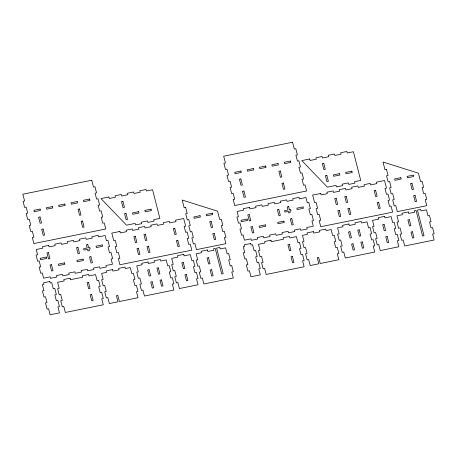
<?xml version="1.0" encoding="UTF-8"?>
<svg xmlns="http://www.w3.org/2000/svg" width="457" height="457" viewBox="0 0 457 457"><rect width="100%" height="100%" fill="white"/><g stroke="black" fill="none" stroke-linecap="round" stroke-linejoin="round"><path stroke-width="0.69" d="M91.748 180.241L22.85 194.208L24.587 201L23.073 201.309L24.649 207.461L26.163 207.152L27.677 213.059L26.158 213.368L27.734 219.514L29.248 219.206L30.762 225.112L29.242 225.421L30.819 231.573L32.333 231.265L33.847 237.172L32.333 237.48L33.892 243.57L105.778 228.991L104.225 222.902L102.711 223.205L101.203 217.298L102.711 216.995L101.14 210.843L99.626 211.151L98.112 205.244L99.626 204.936L98.055 198.789L96.593 199.081L95.079 193.174L96.547 192.877L94.97 186.73L93.485 187.033L91.748 180.241M292.589 142.236L223.69 156.208L225.427 163L223.913 163.303L225.484 169.456L227.003 169.147L228.511 175.054L226.998 175.362L228.574 181.509L230.088 181.206L231.602 187.113L230.082 187.416L231.659 193.568L233.173 193.26L234.687 199.166L233.167 199.475L234.727 205.564L306.618 190.986L305.059 184.896L303.551 185.205L302.037 179.298L303.551 178.99L301.98 172.837L300.466 173.146L298.952 167.239L300.466 166.931L298.895 160.784L297.433 161.081L295.919 155.174L297.381 154.877L295.81 148.725L294.325 149.028L292.589 142.236M40.102 209.066L33.915 210.317L34.269 211.705L40.456 210.448L40.102 209.066M52.469 206.558L46.288 207.809L46.643 209.197L52.823 207.941L52.469 206.558M64.843 204.05L58.656 205.302L59.01 206.69L65.197 205.433L64.843 204.05M77.21 201.537L71.024 202.794L71.378 204.182L77.564 202.925L77.21 201.537M89.583 199.029L83.397 200.286L83.751 201.674L89.938 200.417L89.583 199.029M240.942 171.061L234.755 172.318L235.109 173.7L241.296 172.449L240.942 171.061M253.309 168.553L247.123 169.804L247.477 171.192L253.664 169.941L253.309 168.553M265.677 166.045L259.496 167.296L259.85 168.684L266.037 167.433L265.677 166.045M278.05 163.537L271.864 164.788L272.218 166.177L278.404 164.92L278.05 163.537M290.418 161.03L284.237 162.281L284.591 163.669L290.772 162.412L290.418 161.03M40.016 216.961L38.594 217.246L40.136 223.279L41.558 222.987L40.016 216.961M79.444 208.963L78.021 209.255L79.564 215.281L80.986 214.996L79.444 208.963M240.856 178.955L239.434 179.247L240.976 185.274L242.399 184.982L240.856 178.955M280.284 170.964L278.861 171.249L280.404 177.276L281.826 176.99L280.284 170.964M43.101 229.014L41.678 229.305L43.221 235.332L44.643 235.047L43.101 229.014M82.528 221.022L81.106 221.308L82.648 227.34L84.071 227.049L82.528 221.022M243.941 191.015L242.518 191.3L244.061 197.333L245.483 197.041L243.941 191.015M283.369 183.017L281.946 183.308L283.489 189.335L284.911 189.044L283.369 183.017M185.662 207.444L184.148 207.752L182.172 200.029L217.583 211.168L219.731 219.56L221.245 219.251L222.788 225.278L221.274 225.587L222.816 231.613L224.33 231.311L225.872 237.337L224.358 237.64L225.901 243.672L196.464 249.642L194.922 243.615L193.402 243.918L191.86 237.891L193.374 237.583L191.831 231.556L190.318 231.865L188.775 225.838L190.289 225.53L188.747 219.503L187.233 219.806L185.691 213.779L187.204 213.47L185.662 207.444M386.502 169.438L384.983 169.747L383.006 162.024L418.423 173.169L420.571 181.555L422.085 181.246L423.628 187.273L422.114 187.581L423.656 193.614L425.17 193.305L426.712 199.332L425.199 199.64L426.741 205.667L397.299 211.637L395.756 205.61L394.242 205.918L392.7 199.886L394.214 199.583L392.672 193.551L391.158 193.859L389.615 187.833L391.129 187.524L389.587 181.498L388.073 181.806L386.531 175.774L388.044 175.471L386.502 169.438M48.71 245.409L42.404 246.689L42.781 248.162L36.24 249.488L37.583 254.732L36.069 255.04L37.64 261.193L39.159 260.884L40.667 266.791L39.153 267.099L40.73 273.246L42.244 272.938L43.586 278.182L50.127 276.856L50.504 278.336L56.811 277.056L56.434 275.577L62.495 274.349L62.872 275.828L69.184 274.548L68.807 273.069L74.868 271.841L75.245 273.315L81.552 272.035L81.175 270.561L87.236 269.333L87.613 270.807L93.925 269.527L93.542 268.053L99.603 266.825L99.986 268.299L106.292 267.019L105.915 265.546L112.456 264.22L111.114 258.976L112.628 258.668L111.051 252.515L109.537 252.824L108.023 246.917L109.543 246.609L107.966 240.462L106.452 240.77L105.11 235.526L98.569 236.852L98.192 235.372L91.88 236.652L92.263 238.131L86.202 239.359L85.819 237.88L79.512 239.16L79.889 240.639L73.828 241.867L73.451 240.388L67.145 241.667L67.522 243.147L61.461 244.375L61.084 242.901L54.771 244.175L55.148 245.655L49.088 246.883L48.71 245.409M119.917 231.448L111.799 233.099L113.747 240.69L115.261 240.382L116.775 246.294L115.255 246.597L116.832 252.75L118.346 252.441L119.86 258.348L118.346 258.656L119.905 264.746L191.791 250.168L190.238 244.078L188.724 244.381L187.21 238.474L188.724 238.171L187.153 232.019L185.656 232.322L184.142 226.415L185.645 226.112L183.703 218.515L175.579 220.165L175.962 221.639L169.775 222.896L169.398 221.417L163.212 222.673L163.589 224.147L157.402 225.404L157.025 223.924L150.844 225.181L151.221 226.655L145.035 227.912L144.658 226.432L138.471 227.689L138.848 229.163L132.667 230.419L132.284 228.94L126.103 230.197L126.48 231.67L120.294 232.927L119.917 231.448M200 215.681L193.814 216.938L194.168 218.32L200.355 217.069L200 215.681M212.374 213.173L206.187 214.424L206.541 215.813L212.728 214.562L212.374 213.173M249.551 207.404L243.244 208.683L243.621 210.157L237.08 211.482L238.423 216.732L236.909 217.035L238.48 223.187L239.994 222.879L241.507 228.786L239.994 229.094L241.564 235.241L243.084 234.938L244.426 240.182L250.967 238.851L251.344 240.331L257.651 239.051L257.274 237.571L263.335 236.343L263.712 237.823L270.018 236.543L269.641 235.064L275.702 233.835L276.085 235.315L282.392 234.035L282.015 232.556L288.076 231.328L288.453 232.807L294.759 231.528L294.382 230.048L300.443 228.82L300.82 230.294L307.133 229.02L306.756 227.54L313.291 226.215L311.948 220.971L313.468 220.662L311.891 214.516L310.377 214.824L308.863 208.912L310.383 208.609L308.806 202.457L307.293 202.765L305.95 197.521L299.409 198.846L299.032 197.373L292.72 198.646L293.097 200.126L287.036 201.354L286.659 199.88L280.352 201.16L280.729 202.634L274.668 203.862L274.291 202.388L267.979 203.668L268.362 205.142L262.301 206.37L261.918 204.896L255.612 206.176L255.989 207.649L249.928 208.878L249.551 207.404M320.757 193.448L312.639 195.093L314.587 202.685L316.101 202.382L317.615 208.289L316.095 208.598L317.672 214.744L319.186 214.436L320.7 220.343L319.186 220.651L320.74 226.741L392.632 212.162L391.078 206.073L389.564 206.381L388.05 200.474L389.564 200.166L387.993 194.014L386.496 194.322L384.983 188.41L386.485 188.107L384.543 180.515L376.419 182.16L376.797 183.634L370.616 184.891L370.239 183.411L364.052 184.668L364.429 186.142L358.242 187.399L357.865 185.919L351.679 187.176L352.061 188.655L345.875 189.906L345.498 188.433L339.311 189.684L339.688 191.163L333.501 192.414L333.124 190.94L326.944 192.191L327.321 193.671L321.134 194.922L320.757 193.448M400.84 177.676L394.654 178.933L395.008 180.315L401.195 179.064L400.84 177.676M413.208 175.168L407.027 176.425L407.381 177.807L413.562 176.556L413.208 175.168M48.391 252.607L46.968 252.892L48.511 258.919L49.933 258.633L48.391 252.607M87.818 244.609L86.396 244.901L87.184 247.974L83.642 248.694L83.997 250.076L87.538 249.362L87.938 250.927L89.361 250.636L88.961 249.071L90.183 248.825L89.829 247.437L88.607 247.688L87.818 244.609M77.964 247.403L76.542 247.688L78.084 253.721L79.507 253.429L77.964 247.403M135.306 236.258L133.884 236.543L135.426 242.57L136.849 242.284L135.306 236.258M145.355 234.218L143.932 234.504L145.48 240.536L146.903 240.245L145.355 234.218M174.734 228.26L173.312 228.551L174.854 234.578L176.276 234.287L174.734 228.26M211.134 221.302L209.712 221.588L211.254 227.62L212.676 227.329L211.134 221.302M249.231 214.601L247.808 214.893L249.351 220.92L250.773 220.628L249.231 214.601M288.658 206.604L287.236 206.895L288.024 209.969L284.483 210.688L284.837 212.077L288.378 211.357L288.778 212.922L290.201 212.636L289.801 211.065L291.023 210.82L290.669 209.432L289.447 209.683L288.658 206.604M102.197 244.929L96.016 246.186L96.37 247.568L102.551 246.317L102.197 244.929M278.799 209.397L277.376 209.689L278.919 215.715L280.347 215.424L278.799 209.397M336.146 198.252L334.724 198.538L336.266 204.57L337.689 204.279L336.146 198.252M346.195 196.213L344.772 196.504L346.315 202.531L347.737 202.24L346.195 196.213M375.574 190.255L374.152 190.546L375.694 196.573L377.116 196.287L375.574 190.255M46.34 257.051L40.153 258.302L40.513 259.69L46.694 258.433L46.34 257.051M411.974 183.297L410.546 183.588L412.094 189.615L413.516 189.324L411.974 183.297M303.037 206.924L296.85 208.181L297.21 209.569L303.391 208.312L303.037 206.924M247.18 219.046L240.993 220.297L241.347 221.685L247.534 220.428L247.18 219.046M51.475 264.66L50.053 264.951L51.595 270.978L53.018 270.693L51.475 264.66M90.909 256.668L89.486 256.954L91.029 262.981L92.451 262.695L90.909 256.668M64.506 262.878L58.319 264.129L58.673 265.517L64.86 264.26L64.506 262.878M83.06 259.113L76.873 260.37L77.227 261.752L83.414 260.501L83.06 259.113M138.391 248.311L136.969 248.602L138.511 254.629L139.933 254.338L138.391 248.311M148.445 246.272L147.023 246.563L148.565 252.59L149.987 252.304L148.445 246.272M177.824 240.319L176.396 240.605L177.944 246.631L179.367 246.346L177.824 240.319M214.219 233.356L212.796 233.647L214.339 239.674L215.761 239.388L214.219 233.356M252.315 226.661L250.893 226.946L252.435 232.973L253.858 232.687L252.315 226.661M291.743 218.663L290.321 218.949L291.863 224.981L293.285 224.69L291.743 218.663M265.34 224.873L259.159 226.124L259.513 227.512L265.7 226.261L265.34 224.873M283.9 221.108L277.713 222.365L278.067 223.753L284.254 222.496L283.9 221.108M339.231 210.306L337.809 210.597L339.351 216.624L340.773 216.338L339.231 210.306M349.279 208.272L347.857 208.558L349.405 214.584L350.827 214.299L349.279 208.272M378.659 202.314L377.236 202.6L378.779 208.632L380.201 208.341L378.659 202.314M415.059 195.356L413.636 195.642L415.179 201.668L416.601 201.383L415.059 195.356M49.836 281.529L43.529 282.809L43.906 284.288L42.392 284.591L43.923 290.589L42.41 290.898L43.986 297.05L45.5 296.742L47.014 302.648L45.494 302.957L47.071 309.103L48.585 308.795L50.116 314.764L59.456 312.868L57.925 306.904L59.439 306.596L57.868 300.449L56.354 300.752L54.84 294.845L56.354 294.537L54.783 288.39L53.263 288.698L51.732 282.7L50.213 283.009L49.836 281.529M183.765 254.372L177.459 255.652L177.836 257.125L171.683 258.376L173.214 264.375L171.701 264.683L173.277 270.83L174.791 270.521L176.305 276.428L174.785 276.736L176.362 282.889L177.876 282.58L179.407 288.55L198.024 284.774L196.493 278.804L198.007 278.496L196.436 272.349L194.922 272.658L193.408 266.745L194.922 266.442L193.351 260.29L191.831 260.599L190.301 254.6L184.142 255.851L183.765 254.372M148.051 262.01L141.744 263.289L142.121 264.763L136.74 265.854L138.277 271.858L136.763 272.161L138.334 278.313L139.848 278.005L141.362 283.911L139.848 284.22L141.419 290.366L142.938 290.058L144.463 296.027L173.906 290.058L172.375 284.088L173.888 283.786L172.318 277.633L170.804 277.942L169.29 272.035L170.804 271.726L169.233 265.58L167.713 265.883L166.182 259.884L160.801 260.976L160.424 259.502L154.112 260.781L154.489 262.255L148.428 263.483L148.051 262.01M207.461 249.962L201.149 251.241L201.531 252.721L196.15 253.812L197.681 259.81L196.167 260.119L197.744 266.265L199.258 265.957L200.772 271.864L199.252 272.172L200.829 278.319L202.342 278.016L203.873 283.98L233.31 278.01L231.785 272.046L233.298 271.738L231.728 265.586L230.208 265.894L228.7 259.987L230.214 259.679L228.637 253.532L227.123 253.841L225.587 247.843L220.205 248.934L219.828 247.454L216.612 248.105L223.17 273.726L221.748 274.011L215.19 248.397L213.522 248.734L213.899 250.213L207.838 251.441L207.461 249.962M70.087 278.216L63.78 279.495L64.157 280.969L57.616 282.295L59.153 288.293L57.633 288.601L59.21 294.754L60.724 294.445L62.238 300.352L60.724 300.66L62.295 306.807L63.809 306.498L65.34 312.468L103.282 304.773L101.757 298.804L103.271 298.501L101.694 292.349L100.18 292.657L98.666 286.75L100.186 286.442L98.609 280.295L97.095 280.604L95.559 274.606L89.018 275.931L88.641 274.451L82.334 275.731L82.711 277.21L70.464 279.69L70.087 278.216M112.542 269.601L106.235 270.881L106.612 272.361L101.62 273.372L103.156 279.37L101.643 279.678L103.213 285.831L104.727 285.522L106.241 291.429L104.727 291.737L106.298 297.884L107.818 297.576L109.343 303.545L117.969 301.797L116.415 295.708L117.837 295.416L119.391 301.506L138.008 297.73L136.483 291.766L137.997 291.457L136.426 285.305L134.906 285.614L133.398 279.707L134.912 279.398L133.335 273.252L131.822 273.56L130.285 267.562L125.292 268.573L124.915 267.094L118.609 268.373L118.986 269.853L112.925 271.081L112.542 269.601M250.676 243.524L244.364 244.803L244.746 246.283L243.227 246.591L244.763 252.59L243.25 252.892L244.826 259.045L246.34 258.736L247.848 264.643L246.334 264.951L247.911 271.098L249.425 270.795L250.95 276.759L260.29 274.868L258.765 268.899L260.279 268.59L258.708 262.444L257.188 262.752L255.68 256.84L257.194 256.537L255.617 250.385L254.103 250.693L252.567 244.695L251.053 245.003L250.676 243.524M384.605 216.372L378.299 217.652L378.676 219.126L372.518 220.371L374.055 226.369L372.541 226.678L374.117 232.824L375.631 232.522L377.139 238.428L375.625 238.731L377.202 244.883L378.716 244.575L380.241 250.545L398.858 246.769L397.333 240.799L398.847 240.491L397.276 234.344L395.756 234.652L394.248 228.746L395.762 228.437L394.185 222.291L392.672 222.593L391.141 216.595L384.983 217.846L384.605 216.372M348.891 224.004L342.584 225.284L342.961 226.758L337.58 227.849L339.117 233.853L337.597 234.161L339.174 240.308L340.688 239.999L342.202 245.906L340.688 246.214L342.259 252.361L343.773 252.058L345.303 258.022L374.74 252.053L373.215 246.089L374.729 245.78L373.158 239.628L371.638 239.936L370.13 234.03L371.644 233.721L370.067 227.575L368.553 227.883L367.017 221.879L361.641 222.97L361.259 221.496L354.952 222.776L355.329 224.25L349.268 225.484L348.891 224.004M408.301 211.957L401.989 213.236L402.366 214.716L396.984 215.807L398.521 221.805L397.007 222.113L398.578 228.26L400.098 227.952L401.606 233.858L400.092 234.167L401.669 240.319L403.183 240.011L404.708 245.98L434.15 240.005L432.625 234.041L434.139 233.733L432.562 227.586L431.048 227.889L429.534 221.982L431.054 221.674L429.477 215.527L427.963 215.835L426.427 209.837L421.046 210.928L420.668 209.449L417.452 210.1L424.01 235.721L422.588 236.012L416.03 210.391L414.356 210.728L414.739 212.208L408.678 213.436L408.301 211.957M270.927 240.211L264.614 241.49L264.997 242.97L258.456 244.295L259.987 250.293L258.473 250.602L260.05 256.748L261.564 256.44L263.078 262.347L261.558 262.655L263.135 268.802L264.649 268.499L266.18 274.463L304.122 266.768L302.591 260.804L304.111 260.496L302.534 254.343L301.02 254.652L299.506 248.745L301.02 248.437L299.449 242.29L297.935 242.598L296.399 236.6L289.858 237.926L289.481 236.446L283.174 237.726L283.551 239.205L271.304 241.69L270.927 240.211M313.382 231.602L307.075 232.881L307.452 234.355L302.46 235.366L303.996 241.37L302.477 241.673L304.054 247.825L305.567 247.517L307.081 253.424L305.567 253.732L307.138 259.879L308.652 259.576L310.183 265.54L318.809 263.792L317.249 257.702L318.672 257.417L320.231 263.5L338.848 259.73L337.323 253.761L338.837 253.452L337.26 247.306L335.746 247.614L334.238 241.702L335.752 241.399L334.176 235.246L332.662 235.555L331.125 229.557L326.132 230.568L325.755 229.094L319.443 230.368L319.826 231.848L313.759 233.076L313.382 231.602M183.251 262.404L181.829 262.689L183.371 268.722L184.794 268.43L183.251 262.404M149.085 269.727L147.662 270.013L149.205 276.045L150.627 275.754L149.085 269.727M158.362 267.848L156.94 268.133L158.482 274.16L159.904 273.874L158.362 267.848M208.495 257.679L207.067 257.971L208.615 263.997L210.037 263.706L208.495 257.679M88.515 282.403L87.093 282.694L88.635 288.721L90.058 288.436L88.515 282.403M384.091 224.398L382.669 224.69L384.211 230.716L385.634 230.425L384.091 224.398M349.925 231.722L348.502 232.013L350.045 238.04L351.467 237.749L349.925 231.722M359.196 229.842L357.774 230.128L359.322 236.16L360.744 235.869L359.196 229.842M409.329 219.674L407.907 219.966L409.449 225.992L410.872 225.707L409.329 219.674M289.355 244.398L287.933 244.689L289.475 250.716L290.898 250.43L289.355 244.398M186.336 274.457L184.914 274.748L186.456 280.775L187.878 280.489L186.336 274.457M152.17 281.78L150.747 282.072L152.29 288.099L153.712 287.813L152.17 281.78M161.447 279.901L160.024 280.192L161.567 286.219L162.989 285.928L161.447 279.901M211.58 269.739L210.157 270.024L211.7 276.051L213.122 275.765L211.58 269.739M91.6 294.462L90.178 294.748L91.72 300.78L93.142 300.489L91.6 294.462M387.176 236.458L385.754 236.743L387.296 242.77L388.718 242.484L387.176 236.458M353.01 243.781L351.587 244.067L353.13 250.093L354.552 249.808L353.01 243.781M362.287 241.896L360.864 242.187L362.407 248.214L363.829 247.928L362.287 241.896M412.42 231.733L410.997 232.019L412.54 238.051L413.962 237.76L412.42 231.733M292.44 256.457L291.018 256.748L292.56 262.775L293.982 262.484L292.44 256.457M108.892 196.996L100.968 198.595L126.538 225.164L135.146 223.427L135.523 224.907L141.71 223.656L141.333 222.176L147.52 220.931L147.897 222.41L154.083 221.159L153.706 219.68L159.893 218.435L152.575 189.735L146.389 190.986L146.012 189.506L139.825 190.752L140.202 192.231L134.015 193.482L133.638 192.003L127.452 193.248L127.829 194.728L121.642 195.973L121.265 194.499L115.078 195.745L115.455 197.224L109.269 198.475L108.892 196.996M309.732 158.99L301.809 160.59L327.378 187.159L335.986 185.422L336.358 186.902L342.544 185.651L342.173 184.177L348.36 182.926L348.731 184.405L354.918 183.154L354.541 181.68L360.727 180.429L353.415 151.73L347.229 152.981L346.852 151.501L340.665 152.752L341.042 154.226L334.855 155.477L334.478 153.998L328.292 155.249L328.669 156.722L322.482 157.973L322.105 156.494L315.918 157.745L316.295 159.219L310.109 160.47L309.732 158.99M122.922 201.303L121.499 201.588L123.036 207.615L124.458 207.329L122.922 201.303M323.756 163.298L322.334 163.583L323.87 169.616L325.293 169.324L323.756 163.298M125.995 213.362L124.572 213.648L126.109 219.674L127.532 219.389L125.995 213.362M138.648 211.66L132.461 212.905L132.816 214.293L139.002 213.048L138.648 211.66M151.021 209.163L144.835 210.409L145.189 211.797L151.376 210.551L151.021 209.163M326.835 175.357L325.407 175.642L326.944 181.675L328.372 181.383L326.835 175.357M339.488 173.654L333.302 174.9L333.656 176.288L339.842 175.042L339.488 173.654M351.861 171.158L345.675 172.403L346.029 173.791L352.216 172.546L351.861 171.158"/></g></svg>
